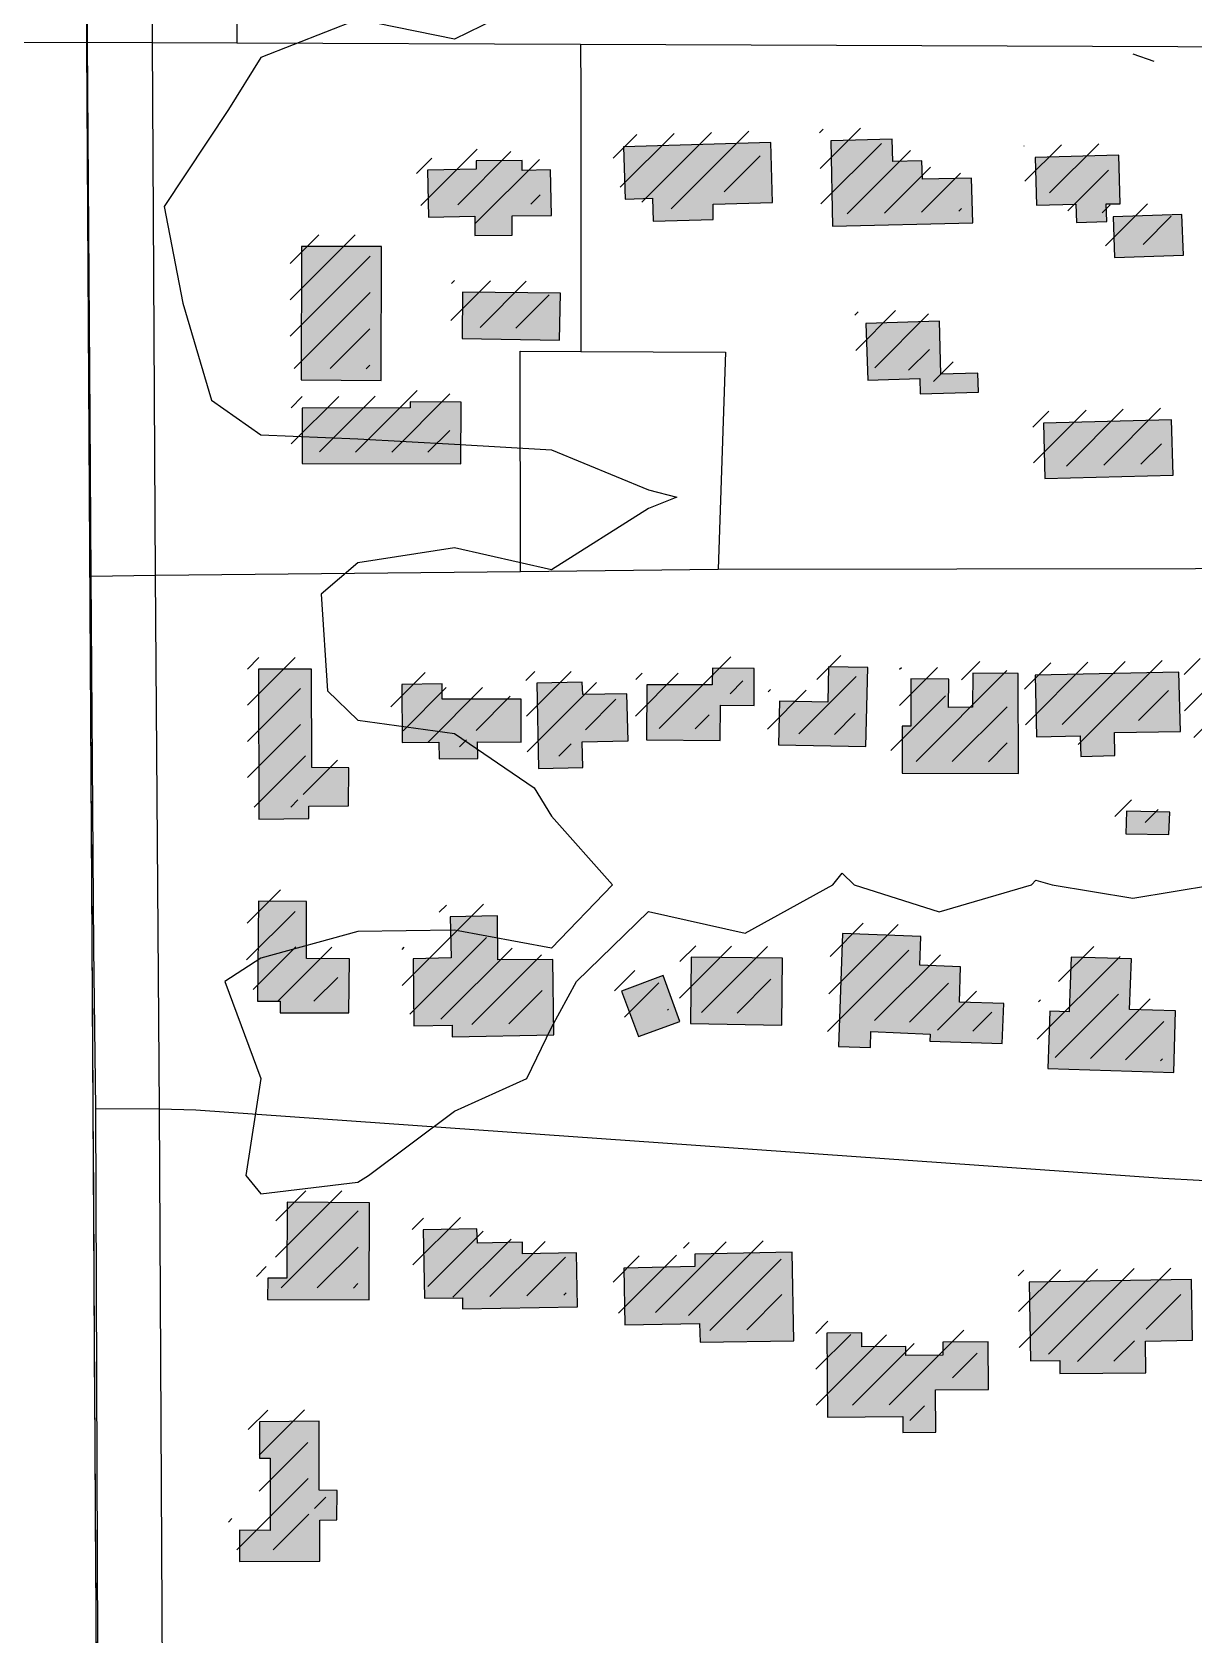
# Model space of a CAD drawing. Extents: x 6438959 to 7279357, y 1424492 to 2039161.
# Drawn here: x 6785293 to 6786013, y 1740798 to 1741791 of the extents above; entities that cross this region are included whole.
import ezdxf

# ---------------------------------------------------------------- set-up
doc = ezdxf.new("R2010")
doc.units = 21
for name, color, linetype in [('BUILDINGS', 9, 'Continuous'), ('CL_LOCAL', 4, 'Continuous'), ('CL_MAJOR', 2, 'Continuous'), ('CONTOUR_1FT', 251, 'Continuous'), ('CONTOUR_MAJOR', 92, 'Continuous'), ('PLSS_QQ', 8, 'Continuous'), ('PLSS_QQ_3D', 7, 'Continuous'), ('PLSS_SECTION', 7, 'Continuous'), ('PLSS_SECTION_3D', 7, 'Continuous'), ('PLSS_TWP', 7, 'Continuous'), ('PLSS_TWP_3D', 7, 'Continuous')]:
    doc.layers.add(name, color=color, linetype=linetype)

msp = doc.modelspace()

# ---------------------------------------------------------------- hatches: boundary and pattern name
at = {"layer": 'BUILDINGS_HATCH'}
for points in [[(6785659.57, 1741719.61), (6785660.42, 1741687.21), (6785677.41, 1741687.72), (6785677.82, 1741673.52), (6785715.01, 1741674.55), (6785714.93, 1741684.02), (6785751.83, 1741685.05), (6785750.65, 1741722.18)], [(6785875.84, 1741672.59), (6785875.03, 1741700.26), (6785844.57, 1741699.64), (6785844.18, 1741710.93), (6785826.32, 1741710.42), (6785825.91, 1741724.25), (6785787.84, 1741723.21), (6785788.86, 1741670.42)], [(6785614.81, 1741677.01), (6785614.29, 1741705.41), (6785596.71, 1741704.9), (6785596.66, 1741711.09), (6785568.25, 1741710.86), (6785568.29, 1741705.76), (6785538.13, 1741705.15), (6785538.66, 1741676.02), (6785567.36, 1741676.62), (6785567.46, 1741664.61), (6785590.6, 1741664.79), (6785590.5, 1741676.81)], [(6785967.13, 1741684.26), (6785966.3, 1741714.47), (6785914.47, 1741712.96), (6785915.29, 1741683.47), (6785939.6, 1741684.03), (6785939.99, 1741672.75), (6785958.73, 1741673.27), (6785958.35, 1741684.19)], [(6786006.35, 1741652.54), (6786005.27, 1741677.65), (6785962.81, 1741676.21), (6785963.6, 1741651.09)], [(6785509.31, 1741574.92), (6785509.52, 1741657.94), (6785460.01, 1741657.9), (6785459.81, 1741575.24)], [(6785559.49, 1741600.82), (6785619.83, 1741599.86), (6785620.48, 1741628.99), (6785559.84, 1741629.59)], [(6785855.25, 1741611.61), (6785809.56, 1741610.15), (6785810.73, 1741575.2), (6785842.94, 1741576.19), (6785843.31, 1741566.73), (6785879.33, 1741567.75), (6785878.94, 1741579.4), (6785856.1, 1741578.85)], [(6785558.93, 1741561.49), (6785527.29, 1741561.59), (6785527.32, 1741557.95), (6785460.54, 1741557.77), (6785460.52, 1741523.54), (6785558.65, 1741523.25)], [(6785919.62, 1741548.42), (6785920.49, 1741514.2), (6785999.85, 1741516.3), (6785998.98, 1741550.52)], [(6785466.45, 1741335.34), (6785466.25, 1741396.15), (6785433.44, 1741396.24), (6785433.61, 1741303.39), (6785464.66, 1741303.65), (6785464.6, 1741311.29), (6785489.2, 1741311.49), (6785489.3, 1741335.16)], [(6785634.22, 1741380.41), (6785633.87, 1741388.05), (6785605.75, 1741387.46), (6785606.77, 1741334.67), (6785634.3, 1741335.26), (6785633.88, 1741351.27), (6785662.28, 1741351.87), (6785661.46, 1741380.99)], [(6785719.4, 1741351.97), (6785719.52, 1741373.82), (6785740.32, 1741373.63), (6785740.42, 1741396.57), (6785714.64, 1741396.72), (6785714.43, 1741386.52), (6785674.01, 1741386.56), (6785673.7, 1741352.33)], [(6785810.72, 1741397.14), (6785786.4, 1741397.67), (6785785.99, 1741375.82), (6785756.11, 1741376.3), (6785755.45, 1741349.35), (6785809.65, 1741348.34)], [(6785837.43, 1741390.08), (6785837.38, 1741360.95), (6785832.11, 1741360.9), (6785832.05, 1741331.77), (6785904.11, 1741331.64), (6785903.9, 1741393.53), (6785875.78, 1741393.67), (6785875.66, 1741372.55), (6785860.72, 1741372.43), (6785860.87, 1741389.91)], [(6785914.45, 1741392.53), (6785915.35, 1741354.3), (6785942.29, 1741354.89), (6785942.69, 1741342.15), (6785963.78, 1741342.68), (6785963.66, 1741356.88), (6786004.37, 1741357.58), (6786003.48, 1741394.35)], [(6785522.28, 1741350.73), (6785545.12, 1741350.91), (6785545.21, 1741340.72), (6785569.22, 1741340.91), (6785569.14, 1741351.11), (6785596.09, 1741350.96), (6785596.17, 1741377.55), (6785547.25, 1741377.51), (6785547.17, 1741386.98), (6785522.27, 1741386.77)], [(6785997.75, 1741307.64), (6785971.09, 1741308.15), (6785970.62, 1741294.31), (6785997.28, 1741293.8)], [(6785489.37, 1741183.32), (6785489.68, 1741216.83), (6785463.03, 1741216.97), (6785463.03, 1741252.29), (6785433.44, 1741252.42), (6785432.78, 1741190.51), (6785446.84, 1741190.62), (6785446.9, 1741183.34)], [(6785615.64, 1741216.4), (6785581.67, 1741216.12), (6785581.44, 1741243.43), (6785552.16, 1741242.83), (6785552.66, 1741217.34), (6785529.23, 1741216.79), (6785529.57, 1741175.28), (6785553.29, 1741175.84), (6785553.35, 1741168.55), (6785616.32, 1741169.8)], [(6785792.72, 1741162.5), (6785812.35, 1741161.93), (6785812.56, 1741171.76), (6785849.48, 1741170.25), (6785849.23, 1741165.87), (6785894.06, 1741164.42), (6785895.02, 1741189.19), (6785867.48, 1741190.06), (6785868.18, 1741211.91), (6785842.98, 1741212.8), (6785843.72, 1741230.64), (6785795.08, 1741232.43)], [(6785701.46, 1741217.83), (6785700.92, 1741176.68), (6785757.46, 1741175.68), (6785758, 1741217.2)], [(6785974.18, 1741216.78), (6785936.68, 1741217.93), (6785935.49, 1741184.06), (6785923.48, 1741184.32), (6785922.3, 1741148.99), (6786000.24, 1741146.35), (6786001.39, 1741184.6), (6785972.97, 1741185.46)], [(6785658.28, 1741196.72), (6785668.76, 1741168.77), (6785694.46, 1741178.08), (6785683.98, 1741206.4)], [(6785438.97, 1741005.95), (6785501.95, 1741005.73), (6785502.05, 1741065.82), (6785451.08, 1741066.13), (6785450.87, 1741019.15), (6785439.16, 1741019.06)], [(6785559.71, 1741000.02), (6785630.88, 1741001.33), (6785630.31, 1741034.82), (6785596.92, 1741034.18), (6785596.86, 1741041.47), (6785569.04, 1741040.87), (6785568.67, 1741049.61), (6785535.29, 1741048.97), (6785536.22, 1741006.74), (6785559.65, 1741006.93)], [(6785763.88, 1741035.18), (6785703.55, 1741033.96), (6785703.61, 1741026.32), (6785659.68, 1741025.23), (6785660.26, 1740990.28), (6785706.54, 1740991.02), (6785706.92, 1740979.37), (6785764.92, 1740980.21)], [(6785910.79, 1741016.72), (6785911.48, 1740967.94), (6785929.64, 1740968.08), (6785929.71, 1740960.07), (6785983.02, 1740960.51), (6785982.85, 1740980.17), (6786011.85, 1740980.77), (6786011.25, 1741018.27)], [(6785785.81, 1740933.04), (6785832.38, 1740933.43), (6785832.46, 1740923.59), (6785852.96, 1740923.76), (6785852.75, 1740949.98), (6785885.55, 1740950.25), (6785885.31, 1740979.74), (6785857.19, 1740979.51), (6785857.26, 1740971.5), (6785834.41, 1740971.31), (6785834.37, 1740976.77), (6785807.13, 1740976.55), (6785807.06, 1740985.29), (6785785.38, 1740985.11)], [(6785470.99, 1740887.87), (6785470.93, 1740930.47), (6785434.02, 1740930.17), (6785433.92, 1740907.59), (6785440.65, 1740907.65), (6785440.73, 1740862.86), (6785421.68, 1740863.07), (6785421.55, 1740843.77), (6785471.35, 1740843.81), (6785471.43, 1740869.3), (6785481.97, 1740869.39), (6785482.12, 1740887.6)]]:
    msp.add_hatch(color=251, dxfattribs=at).paths.add_polyline_path(points)
at = {"layer": 'BUILDINGS_SHADOW'}
h = msp.add_hatch(dxfattribs=at)
h.set_pattern_fill('ANSI31', scale=5)
h.paths.add_polyline_path([(6785652.63, 1741726.81), (6785653.48, 1741694.41), (6785670.47, 1741694.91), (6785670.88, 1741680.72), (6785708.07, 1741681.75), (6785707.99, 1741691.22), (6785744.89, 1741692.25), (6785743.71, 1741729.38)])
h = msp.add_hatch(dxfattribs=at)
h.set_pattern_fill('ANSI31', scale=5)
h.paths.add_polyline_path([(6785868.9, 1741679.79), (6785868.08, 1741707.45), (6785837.63, 1741706.84), (6785837.24, 1741718.13), (6785819.38, 1741717.61), (6785818.97, 1741731.45), (6785780.9, 1741730.41), (6785781.92, 1741677.62)])
h = msp.add_hatch(dxfattribs=at)
h.set_pattern_fill('ANSI31', scale=5)
h.paths.add_polyline_path([(6785607.87, 1741684.21), (6785607.34, 1741712.6), (6785589.77, 1741712.1), (6785589.72, 1741718.29), (6785561.31, 1741718.05), (6785561.35, 1741712.96), (6785531.19, 1741712.35), (6785531.72, 1741683.22), (6785560.42, 1741683.82), (6785560.52, 1741671.8), (6785583.66, 1741671.99), (6785583.56, 1741684.01)])
h = msp.add_hatch(dxfattribs=at)
h.set_pattern_fill('ANSI31', scale=5)
h.paths.add_polyline_path([(6785960.19, 1741691.46), (6785959.36, 1741721.67), (6785907.52, 1741720.16), (6785908.35, 1741690.67), (6785932.66, 1741691.23), (6785933.04, 1741679.95), (6785951.79, 1741680.47), (6785951.41, 1741691.39)])
h = msp.add_hatch(dxfattribs=at)
h.set_pattern_fill('ANSI31', scale=5)
h.paths.add_polyline_path([(6785999.41, 1741659.74), (6785998.33, 1741684.85), (6785955.86, 1741683.41), (6785956.66, 1741658.29)])
h = msp.add_hatch(dxfattribs=at)
h.set_pattern_fill('ANSI31', scale=5)
h.paths.add_polyline_path([(6785502.37, 1741582.12), (6785502.57, 1741665.14), (6785453.07, 1741665.1), (6785452.87, 1741582.44)])
h = msp.add_hatch(dxfattribs=at)
h.set_pattern_fill('ANSI31', scale=5)
h.paths.add_polyline_path([(6785552.54, 1741608.02), (6785612.89, 1741607.05), (6785613.53, 1741636.19), (6785552.89, 1741636.79)])
h = msp.add_hatch(dxfattribs=at)
h.set_pattern_fill('ANSI31', scale=5)
h.paths.add_polyline_path([(6785848.31, 1741618.81), (6785802.62, 1741617.34), (6785803.79, 1741582.4), (6785836, 1741583.39), (6785836.37, 1741573.92), (6785872.39, 1741574.95), (6785872, 1741586.6), (6785849.16, 1741586.05)])
h = msp.add_hatch(dxfattribs=at)
h.set_pattern_fill('ANSI31', scale=5)
h.paths.add_polyline_path([(6785551.99, 1741568.69), (6785520.35, 1741568.79), (6785520.38, 1741565.15), (6785453.6, 1741564.97), (6785453.58, 1741530.74), (6785551.71, 1741530.45)])
h = msp.add_hatch(dxfattribs=at)
h.set_pattern_fill('ANSI31', scale=5)
h.paths.add_polyline_path([(6785912.68, 1741555.61), (6785913.54, 1741521.39), (6785992.91, 1741523.5), (6785992.04, 1741557.72)])
h = msp.add_hatch(dxfattribs=at)
h.set_pattern_fill('ANSI31', scale=5)
h.paths.add_polyline_path([(6785459.51, 1741342.54), (6785459.31, 1741403.35), (6785426.5, 1741403.44), (6785426.67, 1741310.59), (6785457.72, 1741310.85), (6785457.66, 1741318.49), (6785482.26, 1741318.69), (6785482.36, 1741342.36)])
h = msp.add_hatch(dxfattribs=at)
h.set_pattern_fill('ANSI31', scale=5)
h.paths.add_polyline_path([(6785712.46, 1741359.17), (6785712.58, 1741381.02), (6785733.38, 1741380.83), (6785733.48, 1741403.77), (6785707.7, 1741403.92), (6785707.49, 1741393.72), (6785667.07, 1741393.76), (6785666.76, 1741359.53)])
h = msp.add_hatch(dxfattribs=at)
h.set_pattern_fill('ANSI31', scale=5)
h.paths.add_polyline_path([(6785803.78, 1741404.34), (6785779.46, 1741404.87), (6785779.05, 1741383.02), (6785749.17, 1741383.5), (6785748.51, 1741356.55), (6785802.71, 1741355.54)])
h = msp.add_hatch(dxfattribs=at)
h.set_pattern_fill('ANSI31', scale=5)
h.paths.add_polyline_path([(6785830.49, 1741397.28), (6785830.44, 1741368.15), (6785825.16, 1741368.1), (6785825.11, 1741338.97), (6785897.17, 1741338.83), (6785896.96, 1741400.73), (6785868.83, 1741400.87), (6785868.71, 1741379.75), (6785853.78, 1741379.62), (6785853.93, 1741397.1)])
h = msp.add_hatch(dxfattribs=at)
h.set_pattern_fill('ANSI31', scale=5)
h.paths.add_polyline_path([(6785907.51, 1741399.73), (6785908.41, 1741361.5), (6785935.35, 1741362.09), (6785935.75, 1741349.34), (6785956.84, 1741349.88), (6785956.72, 1741364.08), (6785997.43, 1741364.78), (6785996.54, 1741401.55)])
h = msp.add_hatch(dxfattribs=at)
h.set_pattern_fill('ANSI31', scale=5)
h.paths.add_polyline_path([(6786083.11, 1741382.23), (6786038.88, 1741382.23), (6786039.01, 1741402.62), (6786006.79, 1741402.72), (6786006.89, 1741353.93), (6786083.05, 1741353.83)])
h = msp.add_hatch(dxfattribs=at)
h.set_pattern_fill('ANSI31', scale=5)
h.paths.add_polyline_path([(6785515.33, 1741357.92), (6785538.18, 1741358.11), (6785538.26, 1741347.92), (6785562.28, 1741348.11), (6785562.2, 1741358.31), (6785589.15, 1741358.16), (6785589.23, 1741384.74), (6785540.31, 1741384.71), (6785540.23, 1741394.18), (6785515.33, 1741393.97)])
h = msp.add_hatch(dxfattribs=at)
h.set_pattern_fill('ANSI31', scale=5)
h.paths.add_polyline_path([(6785627.28, 1741387.6), (6785626.93, 1741395.25), (6785598.81, 1741394.65), (6785599.83, 1741341.86), (6785627.36, 1741342.45), (6785626.93, 1741358.47), (6785655.34, 1741359.07), (6785654.52, 1741388.19)])
h = msp.add_hatch(dxfattribs=at)
h.set_pattern_fill('ANSI31', scale=5)
h.paths.add_polyline_path([(6785990.81, 1741314.84), (6785964.15, 1741315.35), (6785963.68, 1741301.51), (6785990.34, 1741301)])
h = msp.add_hatch(dxfattribs=at)
h.set_pattern_fill('ANSI31', scale=5)
h.paths.add_polyline_path([(6785482.43, 1741190.52), (6785482.74, 1741224.02), (6785456.08, 1741224.17), (6785456.09, 1741259.49), (6785426.5, 1741259.61), (6785425.84, 1741197.71), (6785439.9, 1741197.82), (6785439.96, 1741190.54)])
h = msp.add_hatch(dxfattribs=at)
h.set_pattern_fill('ANSI31', scale=5)
h.paths.add_polyline_path([(6785608.7, 1741223.6), (6785574.73, 1741223.32), (6785574.5, 1741250.63), (6785545.22, 1741250.02), (6785545.72, 1741224.54), (6785522.29, 1741223.98), (6785522.63, 1741182.48), (6785546.35, 1741183.03), (6785546.41, 1741175.75), (6785609.38, 1741176.99)])
h = msp.add_hatch(dxfattribs=at)
h.set_pattern_fill('ANSI31', scale=5)
h.paths.add_polyline_path([(6785785.78, 1741169.7), (6785805.41, 1741169.13), (6785805.62, 1741178.96), (6785842.54, 1741177.44), (6785842.28, 1741173.07), (6785887.11, 1741171.62), (6785888.08, 1741196.39), (6785860.54, 1741197.25), (6785861.24, 1741219.11), (6785836.04, 1741219.99), (6785836.77, 1741237.84), (6785788.13, 1741239.63)])
h = msp.add_hatch(dxfattribs=at)
h.set_pattern_fill('ANSI31', scale=5)
h.paths.add_polyline_path([(6785694.52, 1741225.03), (6785693.98, 1741183.88), (6785750.52, 1741182.88), (6785751.06, 1741224.4)])
h = msp.add_hatch(dxfattribs=at)
h.set_pattern_fill('ANSI31', scale=5)
h.paths.add_polyline_path([(6785967.24, 1741223.98), (6785929.74, 1741225.13), (6785928.55, 1741191.26), (6785916.54, 1741191.52), (6785915.36, 1741156.19), (6785993.3, 1741153.55), (6785994.45, 1741191.8), (6785966.03, 1741192.66)])
h = msp.add_hatch(dxfattribs=at)
h.set_pattern_fill('ANSI31', scale=5)
h.paths.add_polyline_path([(6785651.34, 1741203.92), (6785661.82, 1741175.97), (6785687.52, 1741185.28), (6785677.04, 1741213.6)])
h = msp.add_hatch(dxfattribs=at)
h.set_pattern_fill('ANSI31', scale=5)
h.paths.add_polyline_path([(6785432.03, 1741013.15), (6785495.01, 1741012.93), (6785495.11, 1741073.01), (6785444.13, 1741073.33), (6785443.93, 1741026.35), (6785432.22, 1741026.26)])
h = msp.add_hatch(dxfattribs=at)
h.set_pattern_fill('ANSI31', scale=5)
h.paths.add_polyline_path([(6785552.76, 1741007.21), (6785623.93, 1741008.52), (6785623.37, 1741042.02), (6785589.98, 1741041.38), (6785589.92, 1741048.66), (6785562.1, 1741048.07), (6785561.73, 1741056.81), (6785528.34, 1741056.17), (6785529.28, 1741013.94), (6785552.71, 1741014.13)])
h = msp.add_hatch(dxfattribs=at)
h.set_pattern_fill('ANSI31', scale=5)
h.paths.add_polyline_path([(6785756.94, 1741042.38), (6785696.61, 1741041.16), (6785696.67, 1741033.51), (6785652.74, 1741032.43), (6785653.32, 1740997.48), (6785699.59, 1740998.22), (6785699.98, 1740986.57), (6785757.98, 1740987.41)])
h = msp.add_hatch(dxfattribs=at)
h.set_pattern_fill('ANSI31', scale=5)
h.paths.add_polyline_path([(6785903.85, 1741023.92), (6785904.54, 1740975.13), (6785922.7, 1740975.28), (6785922.76, 1740967.27), (6785976.07, 1740967.71), (6785975.91, 1740987.37), (6786004.91, 1740987.97), (6786004.31, 1741025.47)])
h = msp.add_hatch(dxfattribs=at)
h.set_pattern_fill('ANSI31', scale=5)
h.paths.add_polyline_path([(6785778.87, 1740940.24), (6785825.44, 1740940.62), (6785825.52, 1740930.79), (6785846.02, 1740930.96), (6785845.81, 1740957.18), (6785878.61, 1740957.44), (6785878.37, 1740986.94), (6785850.25, 1740986.71), (6785850.32, 1740978.7), (6785827.47, 1740978.51), (6785827.43, 1740983.97), (6785800.19, 1740983.75), (6785800.12, 1740992.49), (6785778.44, 1740992.31)])
h = msp.add_hatch(dxfattribs=at)
h.set_pattern_fill('ANSI31', scale=5)
h.paths.add_polyline_path([(6785464.04, 1740895.07), (6785463.99, 1740937.67), (6785427.08, 1740937.37), (6785426.97, 1740914.79), (6785433.71, 1740914.85), (6785433.78, 1740870.06), (6785414.74, 1740870.27), (6785414.61, 1740850.97), (6785464.4, 1740851.01), (6785464.49, 1740876.5), (6785475.03, 1740876.59), (6785475.18, 1740894.79)])

# ---------------------------------------------------------------- linework, layer by layer
at = {"layer": 'BUILDINGS'}
for points in [[(6785659.57, 1741719.61), (6785660.42, 1741687.21), (6785677.41, 1741687.72), (6785677.82, 1741673.52), (6785715.01, 1741674.55), (6785714.93, 1741684.02), (6785751.83, 1741685.05), (6785750.65, 1741722.18), (6785659.57, 1741719.61)], [(6785875.84, 1741672.59), (6785875.03, 1741700.26), (6785844.57, 1741699.64), (6785844.18, 1741710.93), (6785826.32, 1741710.42), (6785825.91, 1741724.25), (6785787.84, 1741723.21), (6785788.86, 1741670.42), (6785875.84, 1741672.59)], [(6785614.81, 1741677.01), (6785614.29, 1741705.41), (6785596.71, 1741704.9), (6785596.66, 1741711.09), (6785568.25, 1741710.86), (6785568.29, 1741705.76), (6785538.13, 1741705.15), (6785538.66, 1741676.02), (6785567.36, 1741676.62), (6785567.46, 1741664.61), (6785590.6, 1741664.79), (6785590.5, 1741676.81), (6785614.81, 1741677.01)], [(6785967.13, 1741684.26), (6785966.3, 1741714.47), (6785914.47, 1741712.96), (6785915.29, 1741683.47), (6785939.6, 1741684.03), (6785939.99, 1741672.75), (6785958.73, 1741673.27), (6785958.35, 1741684.19), (6785967.13, 1741684.26)], [(6786006.35, 1741652.54), (6786005.27, 1741677.65), (6785962.81, 1741676.21), (6785963.6, 1741651.09), (6786006.35, 1741652.54)], [(6785509.31, 1741574.92), (6785509.52, 1741657.94), (6785460.01, 1741657.9), (6785459.81, 1741575.24), (6785509.31, 1741574.92)], [(6785559.49, 1741600.82), (6785619.83, 1741599.86), (6785620.48, 1741628.99), (6785559.84, 1741629.59), (6785559.49, 1741600.82)], [(6785855.25, 1741611.61), (6785809.56, 1741610.15), (6785810.73, 1741575.2), (6785842.94, 1741576.19), (6785843.31, 1741566.73), (6785879.33, 1741567.75), (6785878.94, 1741579.4), (6785856.1, 1741578.85), (6785855.25, 1741611.61)], [(6785558.93, 1741561.49), (6785527.29, 1741561.59), (6785527.32, 1741557.95), (6785460.54, 1741557.77), (6785460.52, 1741523.54), (6785558.65, 1741523.25), (6785558.93, 1741561.49)], [(6785919.62, 1741548.42), (6785920.49, 1741514.2), (6785999.85, 1741516.3), (6785998.98, 1741550.52), (6785919.62, 1741548.42)], [(6785466.45, 1741335.34), (6785466.25, 1741396.15), (6785433.44, 1741396.24), (6785433.61, 1741303.39), (6785464.66, 1741303.65), (6785464.6, 1741311.29), (6785489.2, 1741311.49), (6785489.3, 1741335.16), (6785466.45, 1741335.34)], [(6785634.22, 1741380.41), (6785633.87, 1741388.05), (6785605.75, 1741387.46), (6785606.77, 1741334.67), (6785634.3, 1741335.26), (6785633.88, 1741351.27), (6785662.28, 1741351.87), (6785661.46, 1741380.99), (6785634.22, 1741380.41)], [(6785719.4, 1741351.97), (6785719.52, 1741373.82), (6785740.32, 1741373.63), (6785740.42, 1741396.57), (6785714.64, 1741396.72), (6785714.43, 1741386.52), (6785674.01, 1741386.56), (6785673.7, 1741352.33), (6785719.4, 1741351.97)], [(6785810.72, 1741397.14), (6785786.4, 1741397.67), (6785785.99, 1741375.82), (6785756.11, 1741376.3), (6785755.45, 1741349.35), (6785809.65, 1741348.34), (6785810.72, 1741397.14)], [(6785837.43, 1741390.08), (6785837.38, 1741360.95), (6785832.11, 1741360.9), (6785832.05, 1741331.77), (6785904.11, 1741331.64), (6785903.9, 1741393.53), (6785875.78, 1741393.67), (6785875.66, 1741372.55), (6785860.72, 1741372.43), (6785860.87, 1741389.91), (6785837.43, 1741390.08)], [(6785914.45, 1741392.53), (6785915.35, 1741354.3), (6785942.29, 1741354.89), (6785942.69, 1741342.15), (6785963.78, 1741342.68), (6785963.66, 1741356.88), (6786004.37, 1741357.58), (6786003.48, 1741394.35), (6785914.45, 1741392.53)], [(6785522.28, 1741350.73), (6785545.12, 1741350.91), (6785545.21, 1741340.72), (6785569.22, 1741340.91), (6785569.14, 1741351.11), (6785596.09, 1741350.96), (6785596.17, 1741377.55), (6785547.25, 1741377.51), (6785547.17, 1741386.98), (6785522.27, 1741386.77), (6785522.28, 1741350.73)], [(6785997.75, 1741307.64), (6785971.09, 1741308.15), (6785970.62, 1741294.31), (6785997.28, 1741293.8), (6785997.75, 1741307.64)], [(6785489.37, 1741183.32), (6785489.68, 1741216.83), (6785463.03, 1741216.97), (6785463.03, 1741252.29), (6785433.44, 1741252.42), (6785432.78, 1741190.51), (6785446.84, 1741190.62), (6785446.9, 1741183.34), (6785489.37, 1741183.32)], [(6785615.64, 1741216.4), (6785581.67, 1741216.12), (6785581.44, 1741243.43), (6785552.16, 1741242.83), (6785552.66, 1741217.34), (6785529.23, 1741216.79), (6785529.57, 1741175.28), (6785553.29, 1741175.84), (6785553.35, 1741168.55), (6785616.32, 1741169.8), (6785615.64, 1741216.4)], [(6785792.72, 1741162.5), (6785812.35, 1741161.93), (6785812.56, 1741171.76), (6785849.48, 1741170.25), (6785849.23, 1741165.87), (6785894.06, 1741164.42), (6785895.02, 1741189.19), (6785867.48, 1741190.06), (6785868.18, 1741211.91), (6785842.98, 1741212.8), (6785843.72, 1741230.64), (6785795.08, 1741232.43), (6785792.72, 1741162.5)], [(6785701.46, 1741217.83), (6785700.92, 1741176.68), (6785757.46, 1741175.68), (6785758, 1741217.2), (6785701.46, 1741217.83)], [(6785974.18, 1741216.78), (6785936.68, 1741217.93), (6785935.49, 1741184.06), (6785923.48, 1741184.32), (6785922.3, 1741148.99), (6786000.24, 1741146.35), (6786001.39, 1741184.6), (6785972.97, 1741185.46), (6785974.18, 1741216.78)], [(6785658.28, 1741196.72), (6785668.76, 1741168.77), (6785694.46, 1741178.08), (6785683.98, 1741206.4), (6785658.28, 1741196.72)], [(6785438.97, 1741005.95), (6785501.95, 1741005.73), (6785502.05, 1741065.82), (6785451.08, 1741066.13), (6785450.87, 1741019.15), (6785439.16, 1741019.06), (6785438.97, 1741005.95)], [(6785559.71, 1741000.02), (6785630.88, 1741001.33), (6785630.31, 1741034.82), (6785596.92, 1741034.18), (6785596.86, 1741041.47), (6785569.04, 1741040.87), (6785568.67, 1741049.61), (6785535.29, 1741048.97), (6785536.22, 1741006.74), (6785559.65, 1741006.93), (6785559.71, 1741000.02)], [(6785763.88, 1741035.18), (6785703.55, 1741033.96), (6785703.61, 1741026.32), (6785659.68, 1741025.23), (6785660.26, 1740990.28), (6785706.54, 1740991.02), (6785706.92, 1740979.37), (6785764.92, 1740980.21), (6785763.88, 1741035.18)], [(6785910.79, 1741016.72), (6785911.48, 1740967.94), (6785929.64, 1740968.08), (6785929.71, 1740960.07), (6785983.02, 1740960.51), (6785982.85, 1740980.17), (6786011.85, 1740980.77), (6786011.25, 1741018.27), (6785910.79, 1741016.72)], [(6785785.81, 1740933.04), (6785832.38, 1740933.43), (6785832.46, 1740923.59), (6785852.96, 1740923.76), (6785852.75, 1740949.98), (6785885.55, 1740950.25), (6785885.31, 1740979.74), (6785857.19, 1740979.51), (6785857.26, 1740971.5), (6785834.41, 1740971.31), (6785834.37, 1740976.77), (6785807.13, 1740976.55), (6785807.06, 1740985.29), (6785785.38, 1740985.11), (6785785.81, 1740933.04)], [(6785470.99, 1740887.87), (6785470.93, 1740930.47), (6785434.02, 1740930.17), (6785433.92, 1740907.59), (6785440.65, 1740907.65), (6785440.73, 1740862.86), (6785421.68, 1740863.07), (6785421.55, 1740843.77), (6785471.35, 1740843.81), (6785471.43, 1740869.3), (6785481.97, 1740869.39), (6785482.12, 1740887.6), (6785470.99, 1740887.87)]]:
    msp.add_lwpolyline(points, close=True, dxfattribs=at)
at = {"layer": 'CL_LOCAL'}
for points in [[(6785413.89, 1742808.59), (6785414.42, 1742552.77), (6785414.95, 1742298.32), (6785415.48, 1742043.4), (6785415.81, 1741872.78), (6785419.77, 1741812.18), (6785420.05, 1741783.93)], [(6781771.33, 1741757.59), (6781799.13, 1741770.89), (6781829.99, 1741776.52), (6782033.61, 1741775.28), (6782696.98, 1741778.88), (6783359.89, 1741777.97), (6784022.41, 1741778.6), (6784384.37, 1741781.43), (6784766.78, 1741781.84), (6785040, 1741783.3), (6785327.2, 1741784.3), (6785367.8, 1741784.12), (6785420.05, 1741783.93), (6785632.75, 1741783.12), (6786689.69, 1741778.92)], [(6785632.75, 1741783.12), (6785633.02, 1741754.13), (6785633.07, 1741592.83)], [(6785595.61, 1741456.56), (6785595.4, 1741592.96), (6785633.07, 1741592.83), (6785722.68, 1741592.43), (6785718.04, 1741457.99)], [(6785369.7, 1741454.31), (6785595.61, 1741456.56), (6785718.04, 1741457.99), (6786161.6, 1741458.71), (6786395, 1741437.65), (6786692.31, 1741435.17)], [(6785329.57, 1741453.8), (6785369.7, 1741454.31)], [(6785332.35, 1741124.18), (6785372.01, 1741123.89)], [(6785372.01, 1741123.89), (6785394.51, 1741123.38), (6785993.54, 1741080.94), (6786038.44, 1741078.54), (6786695.02, 1741079.81)]]:
    msp.add_lwpolyline(points, dxfattribs=at)
at = {"layer": 'CL_MAJOR'}
for points in [[(6785367.8, 1741784.12), (6785365.6, 1742337.28)], [(6785326.95, 1741892.84), (6785327.2, 1741784.3)], [(6785327.2, 1741784.3), (6785328.94, 1741552.07)], [(6785368.46, 1741677.07), (6785367.8, 1741784.12)], [(6785369.7, 1741454.31), (6785368.46, 1741677.07)], [(6785328.94, 1741552.07), (6785329.57, 1741453.8)], [(6785329.57, 1741453.8), (6785331.24, 1741223.58)], [(6785372.01, 1741123.89), (6785369.7, 1741454.31)], [(6785331.24, 1741223.58), (6785332.35, 1741124.18)], [(6785332.35, 1741124.18), (6785334, 1740681.31)], [(6785375.39, 1740462.23), (6785375.35, 1740503.05), (6785375.22, 1740544.59), (6785374.84, 1740627.21), (6785374.45, 1740671.27), (6785373.9, 1740774.13), (6785372.01, 1741123.89)]]:
    msp.add_lwpolyline(points, dxfattribs=at)
at = {"layer": 'CONTOUR_1FT', "elevation": 326}
msp.add_lwpolyline([(6785974.88, 1741777.17), (6785987.93, 1741772.69)], dxfattribs=at)
at = {"layer": 'CONTOUR_MAJOR', "elevation": 325}
msp.add_lwpolyline([(6785588.63, 1741802.69), (6785554.88, 1741786.33), (6785494.88, 1741798.4), (6785434.88, 1741774.83), (6785414.88, 1741742.69), (6785374.88, 1741682.69), (6785374.88, 1741682.69), (6785374.88, 1741682.69), (6785386.62, 1741622.69), (6785404.27, 1741562.69), (6785434.88, 1741541.26), (6785494.88, 1741538.69), (6785554.88, 1741535.42), (6785614.88, 1741531.88), (6785674.88, 1741507.1), (6785692.53, 1741502.69), (6785674.88, 1741495.55), (6785614.88, 1741457.69), (6785554.88, 1741471.39), (6785494.88, 1741462.04), (6785472.24, 1741442.69), (6785476.24, 1741382.69), (6785494.88, 1741364.53), (6785554.88, 1741356.37), (6785604.11, 1741322.69), (6785614.88, 1741305.19), (6785652.66, 1741262.69), (6785614.88, 1741223.46), (6785554.88, 1741234.51), (6785494.88, 1741233.71), (6785434.88, 1741217.13), (6785412.6, 1741202.69), (6785434.88, 1741142.69), (6785425.65, 1741082.69), (6785434.88, 1741071.26), (6785494.88, 1741078.49), (6785501.45, 1741082.69), (6785554.88, 1741122.46), (6785599.5, 1741142.69), (6785614.88, 1741174.27), (6785630.31, 1741202.69), (6785674.88, 1741246.02), (6785734.88, 1741232.69), (6785789.08, 1741262.69), (6785794.88, 1741269.89), (6785802.38, 1741262.69), (6785854.88, 1741245.89), (6785912.16, 1741262.69), (6785914.88, 1741265.55), (6785924.88, 1741262.69), (6785974.88, 1741254.36), (6786024.88, 1741262.69)], dxfattribs=at)
at = {"layer": 'PLSS_QQ'}
msp.add_lwpolyline([(6786699.29, 1740469.95), (6786690.42, 1741787.71), (6786681.55, 1743105.34), (6785319.22, 1743103.4), (6785326.95, 1741782.91), (6785334.69, 1740462.42), (6786699.29, 1740469.95)], dxfattribs=at)
at = {"layer": 'PLSS_QQ_3D'}
for p, q in [((6785326.66, 1741833.69, 324.35), (6785326.95, 1741782.91, 324.5)), ((6785326.95, 1741782.91, 324.5), (6785326.95, 1741782.91, 324.5)), ((6785326.95, 1741782.91, 324.5), (6785327.25, 1741732.12, 324.69)), ((6785327.25, 1741732.12, 324.69), (6785327.55, 1741681.33, 324.84)), ((6785327.55, 1741681.33, 324.84), (6785327.85, 1741630.54, 324.87)), ((6785327.85, 1741630.54, 324.87), (6785328.14, 1741579.75, 324.86)), ((6785328.14, 1741579.75, 324.86), (6785328.44, 1741528.97, 324.77)), ((6785328.44, 1741528.97, 324.77), (6785328.74, 1741478.18, 324.74)), ((6785328.74, 1741478.18, 324.74), (6785329.04, 1741427.39, 324.73)), ((6785329.04, 1741427.39, 324.73), (6785329.33, 1741376.6, 324.6)), ((6785329.33, 1741376.6, 324.6), (6785329.63, 1741325.82, 324.54)), ((6785329.63, 1741325.82, 324.54), (6785329.93, 1741275.03, 324.48)), ((6785329.93, 1741275.03, 324.48), (6785330.23, 1741224.24, 324.49)), ((6785330.23, 1741224.24, 324.49), (6785330.52, 1741173.45, 324.39)), ((6785330.52, 1741173.45, 324.39), (6785330.82, 1741122.66, 324.24)), ((6785330.82, 1741122.66, 324.24), (6785331.12, 1741071.88, 324.15)), ((6785331.12, 1741071.88, 324.15), (6785331.42, 1741021.09, 323.94)), ((6785331.42, 1741021.09, 323.94), (6785331.71, 1740970.3, 323.54)), ((6785331.71, 1740970.3, 323.54), (6785332.01, 1740919.51, 323.34)), ((6785332.01, 1740919.51, 323.34), (6785332.31, 1740868.73, 323.12)), ((6785332.31, 1740868.73, 323.12), (6785332.61, 1740817.94, 322.88))]:
    msp.add_line(p, q, dxfattribs=at)
at = {"layer": 'PLSS_SECTION'}
msp.add_lwpolyline([(6785319.22, 1743103.4), (6785326.95, 1741782.91), (6785334.69, 1740462.42), (6785342.42, 1739141.94), (6785350.16, 1737821.45), (6786717.13, 1737830.39), (6788036.62, 1737839.14), (6789355.54, 1737845.85), (6790674.46, 1737852.62), (6790667, 1739172.2), (6790659.56, 1740491.77), (6790652.1, 1741811.34), (6790644.65, 1743130.92), (6789327.54, 1743119.17), (6788010.43, 1743107.5), (6786681.55, 1743105.34), (6785319.22, 1743103.4)], dxfattribs=at)
msp.add_lwpolyline([(6785319.22, 1743103.4), (6785326.95, 1741782.91), (6785334.69, 1740462.42), (6785342.42, 1739141.94), (6785350.16, 1737821.45), (6786717.13, 1737830.39), (6788036.62, 1737839.14), (6789355.54, 1737845.85), (6790674.46, 1737852.62), (6790667, 1739172.2), (6790659.56, 1740491.77), (6790652.1, 1741811.34), (6790644.65, 1743130.92), (6789327.54, 1743119.17), (6788010.43, 1743107.5), (6786681.55, 1743105.34), (6785319.22, 1743103.4)], dxfattribs=at)
at = {"layer": 'PLSS_SECTION_3D'}
for p, q in [((6785326.66, 1741833.69, 324.35), (6785326.95, 1741782.91, 324.5)), ((6785326.95, 1741782.91, 324.5), (6785326.95, 1741782.91, 324.5)), ((6785326.95, 1741782.91, 324.5), (6785327.25, 1741732.12, 324.69)), ((6785327.25, 1741732.12, 324.69), (6785327.55, 1741681.33, 324.84)), ((6785327.55, 1741681.33, 324.84), (6785327.85, 1741630.54, 324.87)), ((6785327.85, 1741630.54, 324.87), (6785328.14, 1741579.75, 324.86)), ((6785328.14, 1741579.75, 324.86), (6785328.44, 1741528.97, 324.77)), ((6785328.44, 1741528.97, 324.77), (6785328.74, 1741478.18, 324.74)), ((6785328.74, 1741478.18, 324.74), (6785329.04, 1741427.39, 324.73)), ((6785329.04, 1741427.39, 324.73), (6785329.33, 1741376.6, 324.6)), ((6785329.33, 1741376.6, 324.6), (6785329.63, 1741325.82, 324.54)), ((6785329.63, 1741325.82, 324.54), (6785329.93, 1741275.03, 324.48)), ((6785329.93, 1741275.03, 324.48), (6785330.23, 1741224.24, 324.49)), ((6785330.23, 1741224.24, 324.49), (6785330.52, 1741173.45, 324.39)), ((6785330.52, 1741173.45, 324.39), (6785330.82, 1741122.66, 324.24)), ((6785330.82, 1741122.66, 324.24), (6785331.12, 1741071.88, 324.15)), ((6785331.12, 1741071.88, 324.15), (6785331.42, 1741021.09, 323.94)), ((6785331.42, 1741021.09, 323.94), (6785331.71, 1740970.3, 323.54)), ((6785331.71, 1740970.3, 323.54), (6785332.01, 1740919.51, 323.34)), ((6785332.01, 1740919.51, 323.34), (6785332.31, 1740868.73, 323.12)), ((6785332.31, 1740868.73, 323.12), (6785332.61, 1740817.94, 322.88))]:
    msp.add_line(p, q, dxfattribs=at)
at = {"layer": 'PLSS_TWP'}
msp.add_lwpolyline([(6785275.68, 1749709.42), (6785285.44, 1748388.78), (6785285.45, 1748388.45), (6785293.89, 1747067.44), (6785302.33, 1745746.08), (6785310.78, 1744424.74), (6785319.22, 1743103.4), (6785326.95, 1741782.91), (6785334.69, 1740462.42), (6785342.42, 1739141.94), (6785350.16, 1737821.45), (6785357.95, 1736501.21), (6785365.75, 1735180.96), (6785373.54, 1733860.71), (6785381.34, 1732540.46), (6786747.19, 1732551.87), (6788067.49, 1732562.97), (6789387.98, 1732574.34), (6790708.46, 1732585.79), (6792029.33, 1732598.24)], dxfattribs=at)
msp.add_lwpolyline([(6785275.68, 1749709.42), (6785285.44, 1748388.78), (6785285.45, 1748388.45), (6785293.89, 1747067.44), (6785302.33, 1745746.08), (6785310.78, 1744424.74), (6785319.22, 1743103.4), (6785326.95, 1741782.91), (6785334.69, 1740462.42), (6785342.42, 1739141.94), (6785350.16, 1737821.45), (6785357.95, 1736501.21), (6785365.75, 1735180.96), (6785373.54, 1733860.71), (6785381.34, 1732540.46), (6786747.19, 1732551.87), (6788067.49, 1732562.97), (6789387.98, 1732574.34), (6790708.46, 1732585.79), (6792029.33, 1732598.24)], dxfattribs=at)
at = {"layer": 'PLSS_TWP_3D'}
for p, q in [((6785326.66, 1741833.69, 324.35), (6785326.95, 1741782.91, 324.5)), ((6785326.95, 1741782.91, 324.5), (6785326.95, 1741782.91, 324.5)), ((6785326.95, 1741782.91, 324.5), (6785327.25, 1741732.12, 324.69)), ((6785327.25, 1741732.12, 324.69), (6785327.55, 1741681.33, 324.84)), ((6785327.55, 1741681.33, 324.84), (6785327.85, 1741630.54, 324.87)), ((6785327.85, 1741630.54, 324.87), (6785328.14, 1741579.75, 324.86)), ((6785328.14, 1741579.75, 324.86), (6785328.44, 1741528.97, 324.77)), ((6785328.44, 1741528.97, 324.77), (6785328.74, 1741478.18, 324.74)), ((6785328.74, 1741478.18, 324.74), (6785329.04, 1741427.39, 324.73)), ((6785329.04, 1741427.39, 324.73), (6785329.33, 1741376.6, 324.6)), ((6785329.33, 1741376.6, 324.6), (6785329.63, 1741325.82, 324.54)), ((6785329.63, 1741325.82, 324.54), (6785329.93, 1741275.03, 324.48)), ((6785329.93, 1741275.03, 324.48), (6785330.23, 1741224.24, 324.49)), ((6785330.23, 1741224.24, 324.49), (6785330.52, 1741173.45, 324.39)), ((6785330.52, 1741173.45, 324.39), (6785330.82, 1741122.66, 324.24)), ((6785330.82, 1741122.66, 324.24), (6785331.12, 1741071.88, 324.15)), ((6785331.12, 1741071.88, 324.15), (6785331.42, 1741021.09, 323.94)), ((6785331.42, 1741021.09, 323.94), (6785331.71, 1740970.3, 323.54)), ((6785331.71, 1740970.3, 323.54), (6785332.01, 1740919.51, 323.34)), ((6785332.01, 1740919.51, 323.34), (6785332.31, 1740868.73, 323.12)), ((6785332.31, 1740868.73, 323.12), (6785332.61, 1740817.94, 322.88))]:
    msp.add_line(p, q, dxfattribs=at)

doc.saveas('drawing.dxf')
